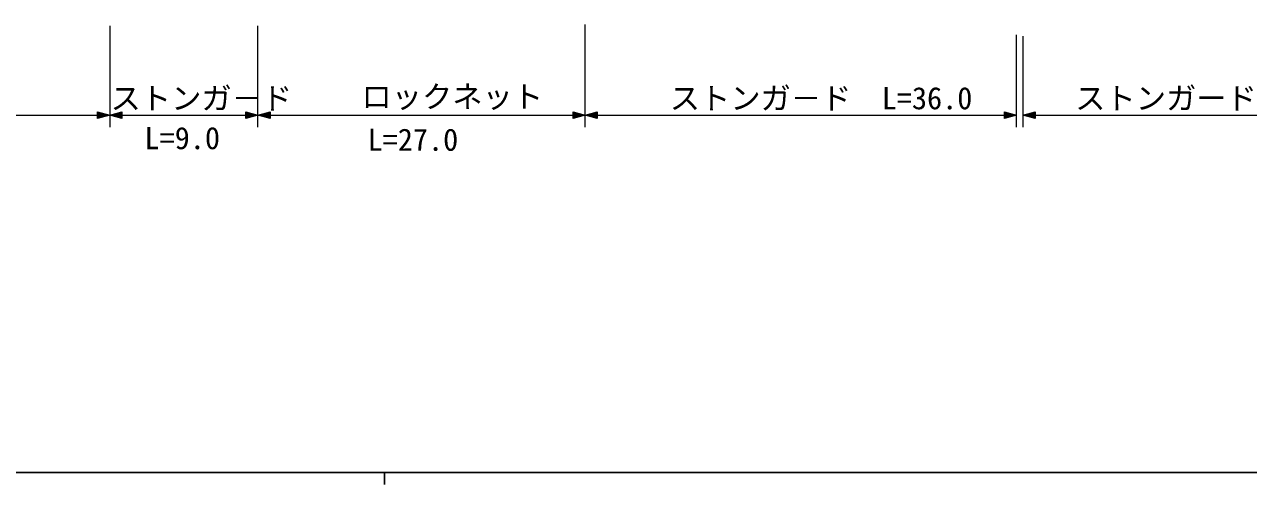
# Model space of a CAD drawing. Units: millimetres, scale not verified. Extents: x 40000 to 680000, y 20000 to 380000.
# Drawn here: x 138280 to 239327, y 204000 to 241964 of the extents above; entities that cross this region are included whole.
import ezdxf
from ezdxf.enums import TextEntityAlignment as Align

# ---------------------------------------------------------------- set-up
doc = ezdxf.new("R2010")
doc.units = ezdxf.units.MM
doc.header["$LTSCALE"] = 1000
doc.layers.add('S-STR-HTXT', color=7, linetype='Continuous', lineweight=13)
doc.layers.add('S-TTL-BAND', color=7, linetype='Continuous', lineweight=25)
doc.styles.add('ＭＳ ゴシック', font='')
doc.styles.get('ＭＳ ゴシック').set_extended_font_data('MS Gothic')

msp = doc.modelspace()

# ---------------------------------------------------------------- linework, layer by layer
at = {"layer": 'S-STR-HTXT'}
for p, q in [((145320, 241843), (145320, 233487)), ((157555, 233487), (157555, 241843)), ((184569, 233487), (184569, 241964)), ((220183, 233487), (220183, 241119)), ((220705, 240999), (220705, 233487)), ((69411, 234482), (145320, 234482)), ((144321, 234204), (144321, 234761)), ((144321, 234761), (145320, 234482)), ((145320, 234482), (144321, 234204)), ((144361, 234283), (144361, 234682)), ((144361, 234682), (145040, 234482)), ((145040, 234482), (144361, 234283)), ((144401, 234363), (144401, 234602)), ((144401, 234602), (144880, 234482)), ((144880, 234482), (144401, 234363)), ((144441, 234443), (144441, 234522)), ((144441, 234522), (144640, 234482)), ((144640, 234482), (144441, 234443)), ((145320, 234482), (146320, 234761)), ((145320, 234482), (157555, 234482)), ((146320, 234204), (145320, 234482)), ((145600, 234482), (146280, 234682)), ((146280, 234283), (145600, 234482)), ((145760, 234482), (146240, 234602)), ((146240, 234363), (145760, 234482)), ((146000, 234482), (146200, 234522)), ((146200, 234443), (146000, 234482)), ((146200, 234522), (146200, 234443)), ((146240, 234602), (146240, 234363)), ((146280, 234682), (146280, 234283)), ((146320, 234761), (146320, 234204)), ((156555, 234204), (156555, 234761)), ((156555, 234761), (157555, 234482)), ((157555, 234482), (156555, 234204)), ((156595, 234283), (156595, 234682)), ((156595, 234682), (157275, 234482)), ((157275, 234482), (156595, 234283)), ((156635, 234363), (156635, 234602)), ((156635, 234602), (157115, 234482)), ((157115, 234482), (156635, 234363)), ((156675, 234443), (156675, 234522)), ((156675, 234522), (156875, 234482)), ((156875, 234482), (156675, 234443)), ((157555, 234482), (158555, 234761)), ((157555, 234482), (184569, 234482)), ((158555, 234204), (157555, 234482)), ((157835, 234482), (158515, 234682)), ((158515, 234283), (157835, 234482)), ((157995, 234482), (158475, 234602)), ((158475, 234363), (157995, 234482)), ((158235, 234482), (158435, 234522)), ((158435, 234443), (158235, 234482)), ((158435, 234522), (158435, 234443)), ((158475, 234602), (158475, 234363)), ((158515, 234682), (158515, 234283)), ((158555, 234761), (158555, 234204)), ((183569, 234204), (183569, 234761)), ((183569, 234761), (184569, 234482)), ((184569, 234482), (183569, 234204)), ((183609, 234283), (183609, 234682)), ((183609, 234682), (184289, 234482)), ((184289, 234482), (183609, 234283)), ((183649, 234363), (183649, 234602)), ((183649, 234602), (184129, 234482)), ((184129, 234482), (183649, 234363)), ((183689, 234443), (183689, 234522)), ((183689, 234522), (183889, 234482)), ((183889, 234482), (183689, 234443)), ((184569, 234482), (185569, 234761)), ((184569, 234482), (220183, 234482)), ((185569, 234204), (184569, 234482)), ((184849, 234482), (185529, 234682)), ((185529, 234283), (184849, 234482)), ((185009, 234482), (185489, 234602)), ((185489, 234363), (185009, 234482)), ((185249, 234482), (185449, 234522)), ((185449, 234443), (185249, 234482)), ((185449, 234522), (185449, 234443)), ((185489, 234602), (185489, 234363)), ((185529, 234682), (185529, 234283)), ((185569, 234761), (185569, 234204)), ((219184, 234204), (219184, 234761)), ((219184, 234761), (220183, 234482)), ((220183, 234482), (219184, 234204)), ((219224, 234283), (219224, 234682)), ((219224, 234682), (219903, 234482)), ((219903, 234482), (219224, 234283)), ((219264, 234363), (219264, 234602)), ((219264, 234602), (219743, 234482)), ((219743, 234482), (219264, 234363)), ((219304, 234443), (219304, 234522)), ((219304, 234522), (219504, 234482)), ((219504, 234482), (219304, 234443)), ((220705, 234482), (221705, 234761)), ((220705, 234482), (251985, 234482)), ((221705, 234204), (220705, 234482)), ((220985, 234482), (221665, 234682)), ((221665, 234283), (220985, 234482)), ((221145, 234482), (221625, 234602)), ((221625, 234363), (221145, 234482)), ((221385, 234482), (221585, 234522)), ((221585, 234443), (221385, 234482)), ((221585, 234522), (221585, 234443)), ((221625, 234602), (221625, 234363)), ((221665, 234682), (221665, 234283)), ((221705, 234761), (221705, 234204))]:
    msp.add_line(p, q, dxfattribs=at)
at = {"layer": 'S-TTL-BAND'}
for p, q in [((40000, 205000), (579000, 205000)), ((168000, 205000), (168000, 204000))]:
    msp.add_line(p, q, dxfattribs=at)

# ---------------------------------------------------------------- texts
at = {"layer": 'S-STR-HTXT', "style": 'ＭＳ ゴシック'}
for s, p in [('ストンガ－ド', (145385, 234410)), ('ロックネット', (166096, 234542)), ('ストンガ－ド\u3000L=36.0', (191546, 234416)), ('ストンガード\u3000L=30.0', (225014, 234416)), ('L=9.0', (148189, 231124)), ('L=27.0', (166605, 230993))]:
    msp.add_text(s, height=1833, dxfattribs=at).set_placement(p, align=Align.BOTTOM_LEFT)

doc.saveas('drawing.dxf')
